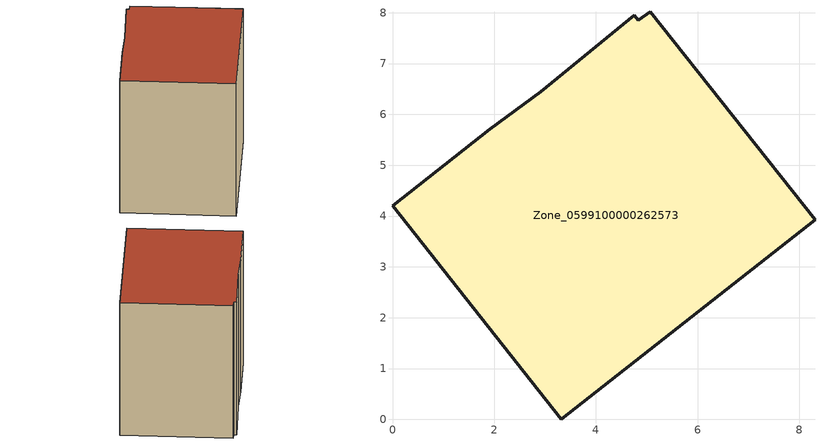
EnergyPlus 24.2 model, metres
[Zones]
Zone_0599100000262573
 floor ground (C_G): 2.91,6.44 4.75,7.95 4.83,7.85 5.07,8.02 8.31,3.93 3.32,0 0,4.2 1.91,5.71 z0
 wall outside (C_F): 1.91,5.71 0,4.2 3.32,0 8.31,3.93 5.07,8.02 4.83,7.85 4.75,7.95 2.91,6.44 1.91,5.71 z0:7.23
 roof outside (C_R): 4.75,7.95 2.91,6.44 1.91,5.71 0,4.2 3.32,0 8.31,3.93 5.07,8.02 4.83,7.85 z7.23
[BUILDING]
Pand.0599100000262573: North Axis=0; Terrain=City; Loads Convergence Tolerance Value=0.04; Temperature Convergence Tolerance Value=0.4; Solar Distribution=FullExterior; Maximum Number of Warmup Days=25; Minimum Number of Warmup Days=1
[Site:Location]
Rotterdam.The.Hague.AP_ZH_NLD Design_Conditions: Latitude=51.96; Longitude=4.45; Time Zone=1; Elevation=-4.5
[SITE:GROUNDTEMPERATURE:BUILDINGSURFACE]
18, 18, 18, 18, 18, 18, 18, 18, 18, 18, 18, 18
[MATERIAL] Thermal Absorptance=0.9; Solar Absorptance=0.7; Visible Absorptance=0.7
Name | Roughness | Thickness | Conductivity | Density | Specific Heat
G.TC.1946 | MediumSmooth | 0.15 | 1 | 540 | 1210
F.TC.1946 | Rough | 0.3 | 0.857143 | 1920 | 840
R.TC.1946 | MediumRough | 0.2 | 0.909091 | 1500 | 1000
[CONSTRUCTION]
C_G: G.TC.1946
C_F: F.TC.1946
C_R: R.TC.1946
[ZONE]
Zone_0599100000262573: Type=1; Multiplier=1; Ceiling Height=Autocalculate; Volume=Autocalculate; Floor Area=autocalculate; Part of Total Floor Area=Yes
[ZONEINFILTRATION:DESIGNFLOWRATE]
Infil_Zone_0599100000262573: Zone or ZoneList or Space or SpaceList=Zone_0599100000262573; Schedule=AlwaysOn; Design Flow Rate Calculation Method=Flow/Area; Flow Rate per Floor Area=0.003; Constant Term Coefficient=1; Temperature Term Coefficient=0; Velocity Term Coefficient=0; Velocity Squared Term Coefficient=0
[HVACTEMPLATE:ZONE:IDEALLOADSAIRSYSTEM]
Zone_0599100000262573: Maximum Heating Supply Air Temperature=50; Minimum Cooling Supply Air Temperature=13; Maximum Heating Supply Air Humidity Ratio=0.0156; Minimum Cooling Supply Air Humidity Ratio=0.0077; Heating Limit=NoLimit; Cooling Limit=NoLimit; Dehumidification Control Type=ConstantSensibleHeatRatio; Cooling Sensible Heat Ratio=0.7; Dehumidification Setpoint=60; Humidification Control Type=None; Humidification Setpoint=30; Outdoor Air Method=None; Outdoor Air Flow Rate per Person=0.00944; Outdoor Air Flow Rate per Zone Floor Area=0; Outdoor Air Flow Rate per Zone=0; Demand Controlled Ventilation Type=None; Outdoor Air Economizer Type=NoEconomizer; Heat Recovery Type=None; Sensible Heat Recovery Effectiveness=0.7; Latent Heat Recovery Effectiveness=0.65
[ZONECONTROL:THERMOSTAT]
ThermostatControl_Zone_0599100000262573: Zone or ZoneList=Zone_0599100000262573; Control Type Schedule=DualSetpointControlType; Control 1=Thermostat_Zone_0599100000262573; Temperature Difference Between Cutout And Setpoint=0
[THERMOSTATSETPOINT:DUALSETPOINT]
Thermostat_Zone_0599100000262573: Heating Setpoint Temperature Schedule=HeatingSetpoint_Zone_0599100000262573; Cooling Setpoint Temperature Schedule=CoolingSetpoint_Zone_0599100000262573
[SCHEDULE:COMPACT]
HeatingSetpoint_Zone_0599100000262573: Through: 12/31, For: AllDays, Until: 24:00, 21
CoolingSetpoint_Zone_0599100000262573: Through: 12/31, For: AllDays, Until: 24:00, 24
DualSetpointControlType: Through: 12/31, For: AllDays, Until: 24:00, 4
AlwaysOn: Through: 12/31, For: AllDays, Until: 24:00, 1
